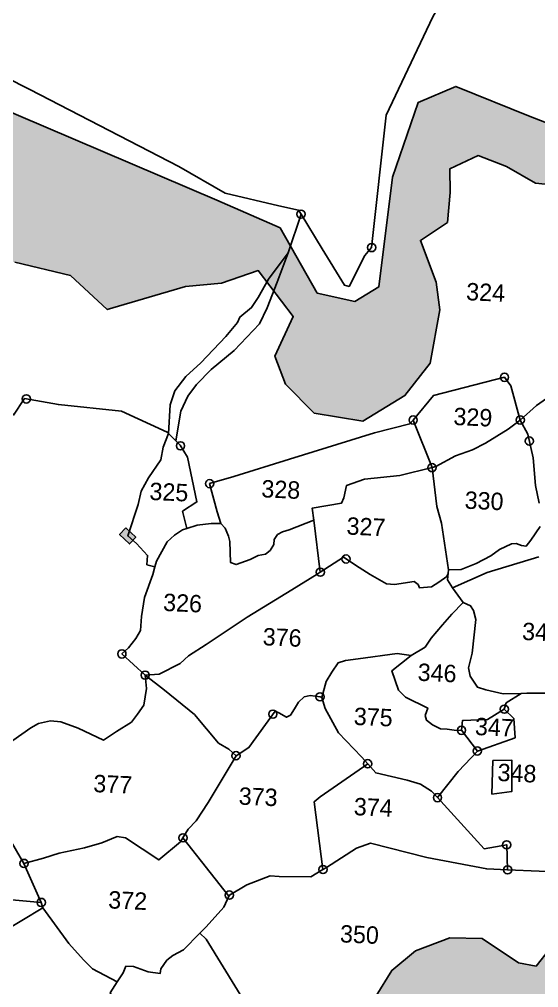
# Model space of a CAD drawing. Header units: metres. Extents: x 325664 to 333864, y 1808984 to 1815536.
# Drawn here: x 328245 to 328783, y 1809982 to 1810985 of the extents above; entities that cross this region are included whole.
import ezdxf

# ---------------------------------------------------------------- set-up
doc = ezdxf.new("R2010")
doc.units = ezdxf.units.M
doc.header["$MEASUREMENT"] = 0
for name, color, linetype in [('OFF', 1, 'Continuous'), ('POLY_HATCH', 12, 'Continuous'), ('POLY_PARCEL', 6, 'Continuous'), ('POLY_WATER', 4, 'Continuous'), ('SYM_STONE', 1, 'Continuous'), ('TEXT_PARCEL', 7, 'Continuous')]:
    doc.layers.add(name, color=color, linetype=linetype)
doc.styles.add('TEXT_MAP', font='KRDEV050.TTF', dxfattribs={"height": 1.8})
pattern_1 = [(42.47485, (324321.694, 1807549.194), (1.169607, 26.52129), [18.77161, -18.77161]), (132.47485, (324335.54, 1807561.87), (-26.52129, 1.169607), [18.77161, -18.77161])]

# ---------------------------------------------------------------- blocks, each defined once
blk = doc.blocks.new('STONE')
blk.add_circle((0, 0), 0.851)
blk = doc.blocks.new('STONESQUAREFILLED')
blk.add_hatch(color=256).paths.add_polyline_path([(0.7, -0.48), (0.7, 0.48), (-0.7, 0.48), (-0.7, -0.48)])
blk.add_lwpolyline([(-0.7, 0.48), (0.7, 0.48), (0.7, -0.48), (-0.7, -0.48)], close=True)
blk = doc.blocks.new('FGHF')
at = {"layer": 'POLY_HATCH'}
h = blk.add_hatch(dxfattribs=at)
h.set_pattern_fill('ZIGZAG', color=256, scale=150.172897, angle=42.4749, style=0)
h.set_pattern_definition(pattern_1)
h.paths.add_polyline_path([(329902.9, 1809949.4), (329917, 1809995), (329900.7, 1810046.4), (329888.5, 1810075.6), (329909.4, 1810091.6), (329939.9, 1810130.7), (329950.9, 1810111.7), (329987.2, 1810093.2), (330028.8, 1810116.7), (330080.2, 1810131.3), (330126.1, 1810176.5), (330172.5, 1810141.3), (330206.7, 1810112.8), (330277.2, 1810138.4), (330315.7, 1810168.7), (330356.6, 1810215.9), (330369.1, 1810269.4), (330427.5, 1810290.4), (330454.9, 1810336.5), (330465.1, 1810376.5), (330504.9, 1810359.6), (330537.1, 1810400.4), (330597.2, 1810493.3), (330653.7, 1810548.2), (330671.1, 1810596.4), (330653.5, 1810658), (330640.1, 1810737.9), (330635.2, 1810780.3), (330712.2, 1810826.5), (330742.7, 1810828.5), (330797.3, 1810839.6), (330833.2, 1810925.8), (330852.2, 1810973.9), (330865.1, 1810997), (330912.8, 1811006.7), (330934.1, 1811029.4), (330943.5, 1811089.7), (330996.3, 1811099.2), (331047.3, 1811142), (331048.6, 1811207.8), (331037.2, 1811294.4), (331048.6, 1811322.6), (331011, 1811390.1), (331039.9, 1811432.7), (331050.6, 1811521.7), (331083.8, 1811584.4), (331093.8, 1811506.3), (331087.5, 1811436.5), (331084.8, 1811374.2), (331114.3, 1811315.5), (331150.3, 1811290.3), (331177.8, 1811184.4), (331296, 1811056.1), (331366.2, 1810996.5), (331429.7, 1810979.4), (331503, 1810979.9), (331528.9, 1810938.6), (331573.6, 1810929.9), (331634.7, 1810966.5), (331661.1, 1810978.7), (331693.2, 1810946.6), (331809.3, 1810949.2), (331838, 1810968), (331874.4, 1810936.9), (331917, 1810944.6), (331990.4, 1810936.6), (332060.3, 1810933.5), (332106.1, 1810964.8), (332162.3, 1810965.9), (332239.7, 1810952), (332332.5, 1811024.3), (332412.6, 1811080.4), (332442.1, 1811153.1), (332490.3, 1811162.3), (332535.6, 1811186.6), (332514.4, 1811247.2), (332473.8, 1811303.9), (332482.4, 1811380.6), (332389.6, 1811509.3), (332353.6, 1811504.1), (332357.1, 1811481.1), (332387.7, 1811446.6), (332455.1, 1811377.8), (332444.4, 1811282.6), (332437.1, 1811245.5), (332415.4, 1811192.5), (332385.4, 1811135.7), (332330, 1811102.7), (332208.4, 1811053.1), (332155.9, 1811015.2), (332089.3, 1811003.6), (332046, 1811007.1), (331974.8, 1811007.8), (331786.8, 1811016.1), (331717.4, 1811014.4), (331646.8, 1811020.7), (331602.1, 1811012.2), (331539.3, 1811013.4), (331488.7, 1811034.9), (331459.4, 1811029.8), (331423.4, 1811054.7), (331383, 1811078.1), (331374.6, 1811087.3), (331358.3, 1811101.7), (331302.6, 1811100.1), (331288.3, 1811104), (331290, 1811124), (331292, 1811152.9), (331285.4, 1811184.6), (331265.8, 1811197.5), (331240.7, 1811213.9), (331193, 1811226.5), (331193.2, 1811251.5), (331165.3, 1811335.3), (331141.3, 1811356.4), (331108.9, 1811370.7), (331105.3, 1811417.6), (331111.4, 1811503), (331120.9, 1811518.6), (331120.8, 1811552.4), (331108.4, 1811582), (331093, 1811597.9), (331064.4, 1811587.9), (331032, 1811530.6), (330982.7, 1811420.3), (330972.2, 1811365.2), (330989.6, 1811292.5), (330979.1, 1811235.7), (330905.2, 1811185.3), (330850.5, 1811129.5), (330766, 1811062.5), (330715.6, 1811012.6), (330615.8, 1810913.7), (330532.6, 1810827.7), (330497.4, 1810716.3), (330469.5, 1810584.1), (330441.3, 1810515.9), (330411.8, 1810393.5), (330338.8, 1810292.1), (330251.8, 1810253.8), (330157.7, 1810239.9), (330095.9, 1810210.3), (329975.2, 1810183.5), (329926.6, 1810173.6), (329868.2, 1810081.4), (329850.8, 1810028), (329838.4, 1809953.3), (329804.8, 1809899.3), (329731.6, 1809834.3), (329635.8, 1809783.3), (329532.6, 1809767.8), (329436.2, 1809768), (329388.7, 1809760.1), (329326.7, 1809788.9), (329301.1, 1809824.1), (329221.1, 1809886.4), (329186.1, 1809935.1), (329157.3, 1809964.5), (329122.2, 1809988.1), (329127.4, 1810015), (329142.9, 1810048.4), (329117.4, 1810085.6), (329118.5, 1810145.5), (329084.9, 1810175.7), (329028.8, 1810200.9), (329008.2, 1810223.9), (328973.5, 1810238.2), (328941.1, 1810248.9), (328927.7, 1810282.3), (328916, 1810296.6), (328911, 1810311.7), (328927.5, 1810336.1), (328940.9, 1810368.7), (328967.6, 1810392.6), (328975, 1810409.2), (328983.3, 1810423.7), (328993.7, 1810436.6), (329013.3, 1810440.3), (329057.1, 1810452.4), (329122.7, 1810484.4), (329171.6, 1810520.3), (329200.6, 1810549.8), (329242.5, 1810579.2), (329279.3, 1810576.6), (329333.3, 1810574.7), (329401, 1810573.2), (329449, 1810566.5), (329514.3, 1810577.5), (329546.4, 1810571.4), (329580.6, 1810568.4), (329603.7, 1810569.4), (329647.2, 1810541.9), (329690.6, 1810538.9), (329690.6, 1810550.1), (329581.7, 1810589.9), (329402.2, 1810582.8), (329315.7, 1810594.8), (329224.5, 1810610.3), (329178.1, 1810563.2), (329069.5, 1810482.7), (328997.7, 1810454.7), (328945.2, 1810417.7), (328911, 1810352.7), (328853.6, 1810279.8), (328873.1, 1810236.3), (328982.6, 1810152.7), (329059.8, 1810114.9), (329077.9, 1810042), (329046.2, 1810031.9), (328966.9, 1810061.7), (328907.4, 1810042.4), (328890.5, 1810055.8), (328845.4, 1810059.4), (328827, 1810055.4), (328807.3, 1810042.8), (328794.5, 1810022), (328780.2, 1810004.3), (328762.1, 1810007.5), (328724.3, 1810033), (328690.9, 1810033.7), (328655.4, 1810020.2), (328630.7, 1809999.8), (328614.4, 1809973.5), (328581.9, 1809956.7), (328520.8, 1809940.4), (328496.7, 1809899), (328481.9, 1809870.3), (328455.7, 1809816.7), (328447.9, 1809782.9), (328459.4, 1809755.4), (328513.6, 1809722.9), (328554.1, 1809723.5), (328591.3, 1809757.6), (328583.5, 1809777.7), (328651.3, 1809820), (328717.3, 1809791.1), (328821.4, 1809825.6), (328860.6, 1809855.5), (328887.2, 1809905.6), (328915.5, 1809883.6), (328953.8, 1809836.8), (329008.4, 1809858.8), (329030.9, 1809896.8), (329042.2, 1809899.6), (329075.2, 1809871.3), (329117.5, 1809862.1), (329151.9, 1809867.9), (329174.3, 1809821.8), (329238.6, 1809811.7), (329262.3, 1809739.9), (329372.3, 1809686.2), (329505, 1809695.2), (329606.5, 1809727.3), (329752.4, 1809792.3), (329799.7, 1809830.7), (329821.7, 1809831.4), (329849.6, 1809850.5), (329868.6, 1809900.3)])
h = blk.add_hatch(dxfattribs=at)
h.set_pattern_fill('ZIGZAG', color=256, scale=150.172897, angle=42.4749, style=0)
h.set_pattern_definition(pattern_1)
h.paths.add_polyline_path([(328038.8, 1811318.6), (327979.8, 1811285.4), (327923.9, 1811198.1), (327874.7, 1811063.3), (327771, 1810951.3), (327647.8, 1810845.5), (327645.3, 1810704.7), (327700.2, 1810526.5), (327699.5, 1810385.9), (327783, 1810283.5), (327812.4, 1810178.2), (327795.4, 1810118), (327744.8, 1810111.2), (327712.1, 1810082.9), (327715.9, 1810064.6), (327735.9, 1810032.1), (327760.3, 1810020.9), (327798.8, 1810046.3), (327807.7, 1810094.5), (327826, 1810124.9), (327860.1, 1810153.9), (327869.3, 1810182.9), (327852.9, 1810223.2), (327845.7, 1810265.3), (327812.9, 1810316.5), (327771.5, 1810378.2), (327757.5, 1810418.3), (327758.8, 1810475.3), (327768.3, 1810498.9), (327771.3, 1810535.3), (327766.6, 1810556.7), (327737, 1810589), (327724.2, 1810616.3), (327722.5, 1810641.7), (327717.2, 1810681.4), (327701.7, 1810714.5), (327715.7, 1810744.8), (327707.8, 1810788.8), (327728.1, 1810829.4), (327773.6, 1810869.7), (327834, 1810929), (327870.8, 1810962.6), (327902.6, 1811011.9), (327929.3, 1811098.5), (327988.7, 1811167.7), (328056.9, 1811211.1), (328134.4, 1811241.5), (328179.4, 1811271.9), (328237.3, 1811241.2), (328196.8, 1811219), (328127.6, 1811184.1), (328077.1, 1811158.1), (327976.1, 1811072), (327986.9, 1811007), (327991.1, 1810928.1), (328052.9, 1810891.8), (328076.8, 1810869.7), (328114.9, 1810860.6), (328164.8, 1810836), (328176.9, 1810802), (328185.7, 1810748.2), (328239.8, 1810733.4), (328297.5, 1810719.7), (328335.8, 1810684.5), (328416.9, 1810708.4), (328454.3, 1810711.7), (328492.2, 1810724.9), (328528.6, 1810677.4), (328509.4, 1810636), (328520.5, 1810607), (328550.3, 1810577.1), (328600.8, 1810568.7), (328644.3, 1810595.3), (328670.6, 1810628.9), (328680.5, 1810684.3), (328676.8, 1810713), (328660.4, 1810756.1), (328688.5, 1810774.7), (328691.1, 1810805.6), (328691, 1810830.4), (328720.2, 1810844), (328749.5, 1810832.8), (328779.8, 1810815.3), (328819.4, 1810811.1), (328827.2, 1810792.1), (328872.9, 1810785.2), (328923, 1810795.4), (328956.3, 1810817.5), (328987, 1810808.7), (329015.7, 1810811.1), (329049.2, 1810829.7), (329067.9, 1810857.4), (329131.7, 1810867), (329162.5, 1810889.3), (329185.3, 1810928), (329244.3, 1810942.7), (329282.5, 1810934.9), (329331, 1810935.2), (329368.3, 1810937.3), (329390.7, 1810909), (329387.8, 1810872.5), (329424.5, 1810831.2), (329401.9, 1810827.2), (329378.4, 1810801), (329376.7, 1810761.3), (329367, 1810740.6), (329354.8, 1810716.4), (329363.5, 1810688.7), (329402.4, 1810668.3), (329469.1, 1810659.2), (329500.9, 1810649.1), (329541.1, 1810658.5), (329572.4, 1810663.3), (329651.1, 1810645), (329653.7, 1810652.2), (329572.8, 1810687.7), (329503.1, 1810701), (329439.3, 1810700.1), (329413, 1810719), (329441.8, 1810777.7), (329478.1, 1810831.4), (329437.8, 1810912.1), (329397.9, 1810940.1), (329338, 1810979.7), (329266.4, 1810981.1), (329207.8, 1810960.3), (329083, 1810906.9), (329016.7, 1810871.7), (328909.9, 1810836), (328858.2, 1810852.1), (328774.1, 1810884.6), (328696.9, 1810915.7), (328658, 1810899), (328631.5, 1810821.6), (328617.2, 1810708), (328592.3, 1810692.9), (328553.4, 1810701.5), (328514.8, 1810769.1), (328449.3, 1810797.7), (328212.7, 1810898.7), (328100.5, 1810959.2), (328046.7, 1811001), (328044.4, 1811072.9), (328142.2, 1811131.4), (328183.6, 1811174.4), (328218.4, 1811189), (328272, 1811184.8), (328303.3, 1811282.1), (328260, 1811326.8), (328156.4, 1811338.6)])
at = {"layer": 'OFF'}
blk.add_lwpolyline([(328693.6, 1810396.1), (328688.3, 1810404.6), (328689.4, 1810414.9)], dxfattribs=at)
at = {"layer": 'POLY_HATCH'}
for points in [[(328614.4, 1809973.5), (328630.7, 1809999.8), (328655.4, 1810020.2), (328690.9, 1810033.7), (328724.3, 1810033), (328762.1, 1810007.5), (328780.2, 1810004.3), (328794.5, 1810022)], [(328819.4, 1810811.1), (328779.8, 1810815.3), (328749.5, 1810832.8), (328720.2, 1810844), (328691, 1810830.4), (328691.1, 1810805.6), (328688.5, 1810774.7), (328660.4, 1810756.1), (328676.8, 1810713), (328680.5, 1810684.3), (328670.6, 1810628.9), (328644.3, 1810595.3), (328600.8, 1810568.7), (328550.3, 1810577.1), (328520.5, 1810607), (328509.4, 1810636), (328528.6, 1810677.4), (328492.2, 1810724.9), (328454.3, 1810711.7), (328416.9, 1810708.4), (328335.8, 1810684.5), (328297.5, 1810719.7), (328239.8, 1810733.4)], [(328212.7, 1810898.7), (328449.3, 1810797.7), (328514.8, 1810769.1), (328553.4, 1810701.5), (328592.3, 1810692.9), (328617.2, 1810708), (328631.5, 1810821.6), (328658, 1810899), (328696.9, 1810915.7), (328774.1, 1810884.6), (328858.2, 1810852.1)]]:
    blk.add_lwpolyline(points, dxfattribs=at)
at = {"layer": 'POLY_PARCEL'}
for points in [[(328691.8, 1811020.2), (328673.3, 1810987.9), (328624.9, 1810885.8), (328609.8, 1810748.7), (328602.6, 1810740.3), (328586.4, 1810708.5), (328581.5, 1810709.6), (328558.6, 1810747.4), (328536.6, 1810783.3)], [(328536.6, 1810783.3), (328534.1, 1810787.3), (328513.6, 1810791.9), (328457.8, 1810805.2), (328409.8, 1810832.7), (328255.5, 1810912.6), (328129.1, 1810976.3), (328118.9, 1810982.9), (328114.1, 1810995.2)], [(328523.4, 1810743.3), (328536.6, 1810783.3)], [(328399.2, 1810556.1), (328400.8, 1810585.6), (328405.7, 1810600.4), (328417.2, 1810615), (328432.9, 1810629.3), (328458.8, 1810656.5), (328470.7, 1810671), (328473.2, 1810676.7), (328485.3, 1810686.5), (328492.3, 1810697), (328502.8, 1810715.9), (328523.4, 1810743.3)], [(328523.4, 1810743.3), (328512, 1810712.9), (328501.5, 1810686.4), (328493.4, 1810669.7), (328467.2, 1810642.2), (328443.4, 1810622.5), (328428.3, 1810606.8), (328419.1, 1810594.7), (328411.9, 1810579.3), (328406.8, 1810548.5)], [(328652.8, 1810570), (328673.9, 1810595.3), (328747.5, 1810614.3), (328753.9, 1810605.3), (328763.8, 1810570)], [(328133, 1810599.3), (328134.8, 1810598.1), (328187.7, 1810600.3), (328220.9, 1810598.2), (328238.4, 1810575.1), (328249.8, 1810592.2), (328285.2, 1810586), (328350.4, 1810579.3), (328398, 1810557.3), (328399.2, 1810556.1)], [(328453.6, 1810462.7), (328449.5, 1810475), (328441.8, 1810504.1), (328466.9, 1810511.6), (328524.5, 1810529.5), (328612.8, 1810556.9), (328649.3, 1810565.9), (328652.8, 1810570)], [(328672.4, 1810520.8), (328652.8, 1810570)], [(328672.4, 1810520.8), (328676.3, 1810521.8), (328696.8, 1810533), (328714.2, 1810539.1), (328727.8, 1810546.2), (328751.4, 1810560.4), (328763.8, 1810570)], [(328385.1, 1810418), (328376.9, 1810420.1), (328377.6, 1810429.7), (328365.9, 1810442.2), (328356.9, 1810450), (328367.7, 1810482.5), (328370.9, 1810496.2), (328378.6, 1810510.1), (328391.4, 1810528.6), (328393.6, 1810542), (328399.2, 1810556.1)], [(328399.2, 1810556.1), (328406.8, 1810548.5)], [(328406.8, 1810548.5), (328411.2, 1810544.1), (328418.8, 1810531.6), (328428.6, 1810485.2), (328413.6, 1810475.5), (328418.1, 1810457.5)], [(328549.9, 1810466.1), (328548.3, 1810478.7), (328578.7, 1810483.9), (328580.9, 1810489.4), (328583.8, 1810502.3), (328602.5, 1810508.7), (328639, 1810512.6), (328672.4, 1810520.8)], [(328689.4, 1810414.9), (328682.3, 1810463), (328677.2, 1810480.4), (328672.4, 1810520.7), (328672.4, 1810520.8)], [(328418.1, 1810457.5), (328429, 1810461), (328443.3, 1810462.9), (328453.6, 1810462.7)], [(328453.6, 1810462.7), (328457.9, 1810457.9), (328461.4, 1810449.6), (328462.9, 1810444.1), (328463.4, 1810422.4), (328469.3, 1810420.2), (328484, 1810425.5), (328492.2, 1810429.5), (328499.8, 1810430.9), (328504.5, 1810434.7), (328508.3, 1810441.1), (328508.9, 1810446.2), (328512.1, 1810451.3), (328517.3, 1810454.1), (328524.3, 1810456.3), (328549.9, 1810466.1)], [(328556.6, 1810412.4), (328549.9, 1810466.1)], [(328385.1, 1810418), (328386.7, 1810423.8), (328397.9, 1810443.8), (328405.4, 1810450.7), (328413.9, 1810456.2), (328418.1, 1810457.5)], [(328556.6, 1810412.4), (328580.6, 1810427.8), (328596.8, 1810417.2), (328608.2, 1810410), (328625.3, 1810400.2), (328633.4, 1810399.6), (328654, 1810402.8), (328657.9, 1810399.7), (328659.4, 1810396), (328671.7, 1810397.3), (328679.6, 1810401.9), (328687.8, 1810407.9), (328688.9, 1810410.2)], [(328375, 1810305.7), (328350.9, 1810327.7), (328357.9, 1810334.1), (328365.2, 1810343.8), (328370.1, 1810352), (328371.3, 1810366.5), (328374.5, 1810386.1), (328382.9, 1810410), (328385.1, 1810418)], [(328375, 1810305.7), (328389.6, 1810306.6), (328411.2, 1810317.7), (328420.1, 1810325.8), (328438.1, 1810337.5), (328480.7, 1810365.7), (328527.1, 1810394.2), (328553.2, 1810410.3), (328556.6, 1810412.4)], [(328704.5, 1810381.1), (328693.6, 1810396.1)], [(328650.7, 1810326.1), (328665.1, 1810334.8), (328671.5, 1810344.1), (328683.3, 1810357.9), (328693, 1810369), (328704.5, 1810381.1)], [(328704.5, 1810381.1), (328712.3, 1810377.5), (328715.5, 1810372.5), (328717.8, 1810363.3), (328713.9, 1810328.3), (328710.2, 1810313.2), (328711.8, 1810304.7), (328719.5, 1810293.3), (328728.2, 1810290.4), (328746.2, 1810286.2), (328764.8, 1810286.8)], [(328764.8, 1810286.8), (328770.5, 1810286.9), (328791.3, 1810286.9), (328836.8, 1810292.8), (328847.6, 1810305.1), (328863.3, 1810329.4), (328873.1, 1810348.6)], [(328558.2, 1810282.4), (328562.5, 1810299.2), (328568.4, 1810308.9), (328575, 1810318.3), (328582.6, 1810320.9), (328595.7, 1810322.7), (328636.3, 1810328.2), (328650.7, 1810326.1)], [(328650.7, 1810326.1), (328630.6, 1810310), (328637.6, 1810290.2), (328645, 1810283), (328667.9, 1810271.6), (328665.3, 1810263.9), (328666.6, 1810258.9), (328672.7, 1810254.2), (328681.2, 1810250.2), (328687.9, 1810249.7), (328697.7, 1810248.4), (328702.9, 1810248.6)], [(328192.5, 1810206.4), (328237.9, 1810238.1), (328256.4, 1810251.2), (328264.5, 1810255.6), (328276.9, 1810258.2), (328287.6, 1810257.3), (328305.6, 1810250.6), (328332, 1810238.3), (328345.3, 1810247.4), (328360.8, 1810257), (328367.1, 1810265.4), (328373.6, 1810274.5), (328376.4, 1810292), (328375, 1810305.7)], [(328469.2, 1810222.2), (328461.9, 1810229.1), (328451.2, 1810235.3), (328426.1, 1810264.9), (328395.1, 1810290.2), (328375, 1810305.7)], [(328469.2, 1810222.2), (328482.6, 1810230.6), (328509.7, 1810268.5), (328513.7, 1810266.6), (328521.4, 1810262.1), (328525.6, 1810264.3), (328529.7, 1810270.7), (328533.8, 1810277.7), (328539.8, 1810283.2), (328546.1, 1810284.7), (328556.3, 1810283.2), (328558.2, 1810282.4)], [(328558.2, 1810282.4), (328561.6, 1810271.3), (328575.4, 1810245.8), (328599.2, 1810221.1), (328605.7, 1810213.9)], [(328747.3, 1810270.4), (328749.1, 1810276.9), (328764.8, 1810286.8)], [(328747.3, 1810270.4), (328729.9, 1810259.8), (328703.8, 1810258.7), (328702.9, 1810248.6)], [(328719.4, 1810227.1), (328758.5, 1810240.9), (328757.1, 1810260.8), (328747.3, 1810270.4)], [(328702.9, 1810248.6), (328719.4, 1810227.1)], [(328414.2, 1810137.1), (328419.6, 1810146), (328427.9, 1810154.9), (328440.4, 1810173.6), (328469.2, 1810222.2)], [(328719.4, 1810227.1), (328699.6, 1810205.7), (328678.1, 1810178.8)], [(328559.3, 1810104.3), (328550.3, 1810174.5), (328556.4, 1810179.7), (328605.7, 1810213.9)], [(328605.7, 1810213.9), (328614.1, 1810204.4), (328646.7, 1810196.8), (328660.6, 1810192.9), (328671.9, 1810185.5), (328678.1, 1810178.8)], [(328735.4, 1810217.2), (328734.4, 1810182.5), (328755.1, 1810185.1), (328755.2, 1810217.6), (328735.4, 1810217.2)], [(328678.1, 1810178.8), (328726.5, 1810125.8), (328749.8, 1810129.9), (328750.7, 1810104)], [(328249.4, 1810110.6), (328269.5, 1810116.2), (328286, 1810121.4), (328312.1, 1810126.7), (328330.1, 1810132.1), (328346, 1810138.4), (328354.7, 1810137.1), (328389.1, 1810114.3), (328411.7, 1810133), (328414.2, 1810137.1)], [(328461.7, 1810076.6), (328414.2, 1810137.1)], [(328750.7, 1810104), (328729.1, 1810105), (328666.9, 1810116.8), (328608.5, 1810131.6), (328594.1, 1810126.4), (328562.9, 1810106.5), (328559.3, 1810104.3)], [(329163.5, 1810130), (329081.8, 1810118.6), (328971.8, 1810125.4), (328956.6, 1810120.5), (328905.8, 1810108.2), (328848.4, 1810099.8), (328783.5, 1810102.6), (328750.7, 1810104)], [(328559.3, 1810104.3), (328546.6, 1810096.6), (328514.1, 1810097.1), (328504.7, 1810097.8), (328480.5, 1810088.6), (328462.3, 1810077.8), (328461.7, 1810076.6)], [(328461.7, 1810076.6), (328456.5, 1810065.4), (328438.2, 1810044.8), (328431.7, 1810038.2)], [(328215.7, 1810024.6), (328216.2, 1810029.9), (328225.3, 1810038.5), (328268.8, 1810064.7)], [(328267.3, 1810070.2), (328268.8, 1810064.7)], [(328268.8, 1810064.7), (328296, 1810027.6), (328311.2, 1810010.7), (328320.3, 1810001.5), (328346.1, 1809988)], [(328431.7, 1810038.2), (328414.8, 1810021.1), (328403.7, 1810015.1), (328397.6, 1810010.4), (328391.4, 1810001.3), (328390.6, 1809996.6), (328378, 1809998.4), (328363, 1810003.7), (328355.1, 1810004.1), (328352.1, 1809997.2), (328346.1, 1809988)], [(328431.7, 1810038.2), (328438.1, 1810032.2), (328503.1, 1809926.4), (328522.3, 1809894.7), (328539.9, 1809871.6), (328539.6, 1809851.3), (328555.7, 1809795.2), (328577.9, 1809811.6), (328635.2, 1809842.3), (328717, 1809885.8), (328829.8, 1809948), (328906.4, 1809990.7), (328907, 1809972.9), (328900.5, 1809933.9)], [(328346.1, 1809988), (328338.6, 1809976.7), (328344.1, 1809966.6), (328339.1, 1809917.6), (328343.8, 1809876.9), (328360.6, 1809845), (328365.9, 1809832.6)]]:
    blk.add_lwpolyline(points, dxfattribs=at)
at = {"layer": 'POLY_WATER'}
for points in [[(328194.1, 1810205.4), (328249.4, 1810110.6), (328267.3, 1810070.2), (328229.1, 1810073.7)], [(328689.4, 1810414.9), (328702.5, 1810415.2), (328718.2, 1810421.4), (328733.4, 1810429.3), (328742.3, 1810435.7), (328754.8, 1810441.7), (328759.5, 1810442.1), (328765.1, 1810440.1), (328769.8, 1810439.3), (328774.9, 1810445.6), (328784.5, 1810459.8)], [(328783.5, 1810483.9), (328779.8, 1810502.3), (328777.2, 1810530.9), (328771.7, 1810555.3), (328763.8, 1810570), (328780.8, 1810585.1), (328791.2, 1810592.2)], [(328783.1, 1810428.1), (328729.4, 1810412), (328693.6, 1810396.1)]]:
    blk.add_lwpolyline(points, dxfattribs=at)
at = {"layer": 'SYM_STONE'}
for name, p, xscale, yscale, zscale, rotation in [('STONE', (328536.6, 1810783.3), 5.005763244998885, 5.005763244998885, 5.005763244998885, 357.4748538205712), ('STONE', (328609.8, 1810748.7), 5.005763244998885, 5.005763244998885, 5.005763244998885, 357.4748538205712), ('STONE', (328747.5, 1810614.3), 5.005763244998885, 5.005763244998885, 5.005763244998885, 357.4748538205712), ('STONE', (328251.8, 1810591.9), 5.005763244998885, 5.005763244998885, 5.005763244998885, 357.4748538205712), ('STONE', (328652.8, 1810570), 5.005763244998885, 5.005763244998885, 5.005763244998885, 357.4748538205712), ('STONE', (328763.8, 1810570), 5.005763244998885, 5.005763244998885, 5.005763244998885, 357.4748538205712), ('STONE', (328411.7, 1810543.3), 5.005763244998885, 5.005763244998885, 5.005763244998885, 357.4748538205712), ('STONE', (328773.3, 1810548.2), 5.005763244998885, 5.005763244998885, 5.005763244998885, 357.4748538205712), ('STONE', (328672.4, 1810520.7), 5.005763244998885, 5.005763244998885, 5.005763244998885, 357.4748538205712), ('STONE', (328441.8, 1810504.1), 5.005763244998885, 5.005763244998885, 5.005763244998885, 357.4748538205712), ('STONESQUAREFILLED', (328356.9, 1810450), 10.01152648999777, 10.01152648999777, 10.01152648999777, 316.360609114541), ('STONE', (328583.3, 1810426), 5.005763244998885, 5.005763244998885, 5.005763244998885, 357.4748538205712), ('STONE', (328556.6, 1810412.4), 5.005763244998885, 5.005763244998885, 5.005763244998885, 357.4748538205712), ('STONE', (328350.9, 1810327.7), 5.005763244998885, 5.005763244998885, 5.005763244998885, 357.4748538205712), ('STONE', (328375, 1810305.7), 5.005763244998885, 5.005763244998885, 5.005763244998885, 357.4748538205712), ('STONE', (328556.3, 1810283.2), 5.005763244998885, 5.005763244998885, 5.005763244998885, 357.4748538205712), ('STONE', (328747.3, 1810270.4), 5.005763244998885, 5.005763244998885, 5.005763244998885, 357.4748538205712), ('STONE', (328507.4, 1810265.3), 5.005763244998885, 5.005763244998885, 5.005763244998885, 357.4748538205712), ('STONE', (328702.9, 1810248.6), 5.005763244998885, 5.005763244998885, 5.005763244998885, 357.4748538205712), ('STONE', (328469.2, 1810222.2), 5.005763244998885, 5.005763244998885, 5.005763244998885, 357.4748538205712), ('STONE', (328719.4, 1810227.1), 5.005763244998885, 5.005763244998885, 5.005763244998885, 357.4748538205712), ('STONE', (328605.7, 1810213.9), 5.005763244998885, 5.005763244998885, 5.005763244998885, 357.4748538205712), ('STONE', (328678.1, 1810178.8), 5.005763244998885, 5.005763244998885, 5.005763244998885, 357.4748538205712), ('STONE', (328414.2, 1810137.1), 5.005763244998885, 5.005763244998885, 5.005763244998885, 357.4748538205712), ('STONE', (328749.8, 1810129.9), 5.005763244998885, 5.005763244998885, 5.005763244998885, 357.4748538205712), ('STONE', (328249.4, 1810110.6), 5.005763244998885, 5.005763244998885, 5.005763244998885, 357.4748538205712), ('STONE', (328559.3, 1810104.3), 5.005763244998885, 5.005763244998885, 5.005763244998885, 357.4748538205712), ('STONE', (328750.7, 1810104), 5.005763244998885, 5.005763244998885, 5.005763244998885, 357.4748538205712), ('STONE', (328462.3, 1810077.8), 5.005763244998885, 5.005763244998885, 5.005763244998885, 357.4748538205712), ('STONE', (328267.3, 1810070.2), 5.005763244998885, 5.005763244998885, 5.005763244998885, 357.4748538205712)]:
    blk.add_blockref(name, p, dxfattribs=dict(at, xscale=xscale, yscale=yscale, zscale=zscale, rotation=rotation))
at = {"layer": 'TEXT_PARCEL', "style": 'TEXT_MAP'}
for s, p in [('324', (328707.5, 1810694.2)), ('329', (328694.3, 1810564.9)), ('325', (328379.2, 1810487.3)), ('328', (328495.2, 1810490)), ('330', (328705.9, 1810478.2)), ('327', (328583.5, 1810451.4)), ('326', (328393.4, 1810372.3)), ('376', (328496.6, 1810336.7)), ('345', (328765.5, 1810342.2)), ('346', (328657.2, 1810299.9)), ('375', (328591, 1810254.2)), ('347', (328716.6, 1810243.7)), ('348', (328740, 1810196.1)), ('377', (328321, 1810184.6)), ('373', (328471.7, 1810171.6)), ('374', (328591, 1810160.7)), ('372', (328336.5, 1810064.1)), ('350', (328576.7, 1810028.9))]:
    blk.add_text(s, height=18.02, rotation=357.4749, dxfattribs=at).set_placement(p)

msp = doc.modelspace()

# ---------------------------------------------------------------- block references
msp.add_blockref('FGHF', (0, 0))

doc.saveas('drawing.dxf')
